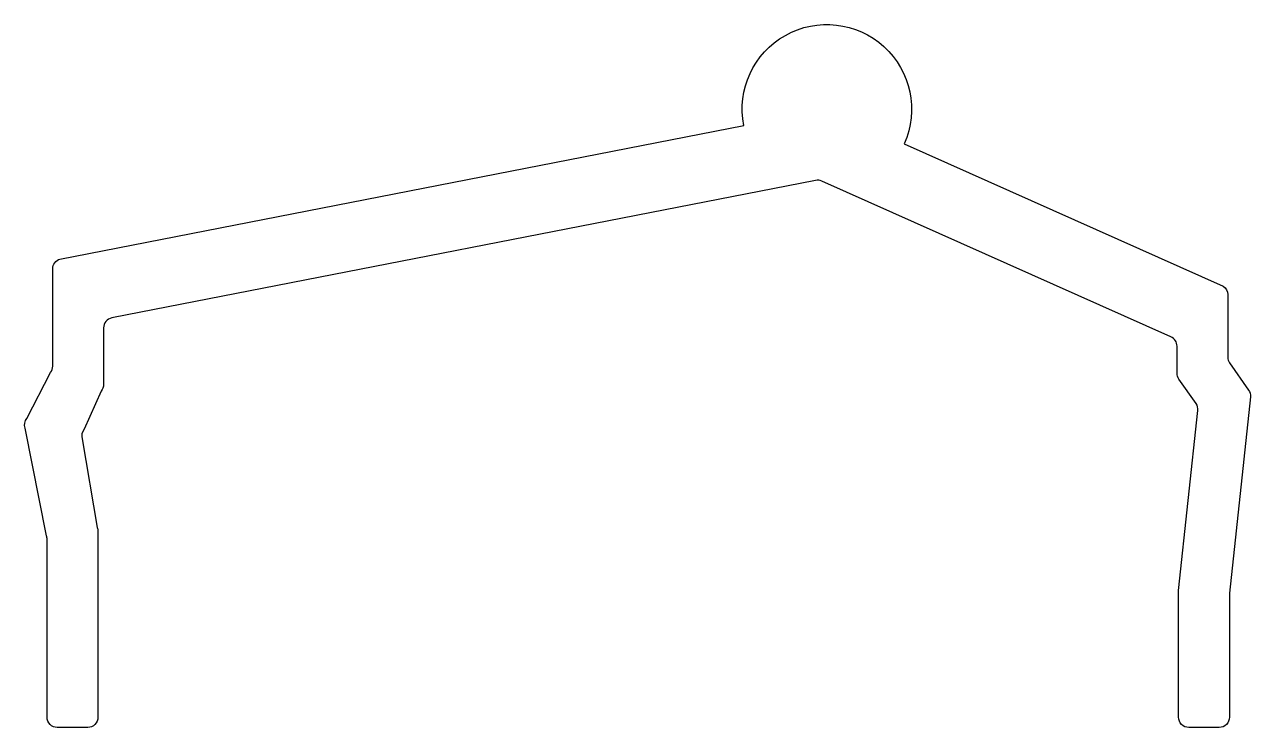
# Model space of a CAD drawing. Extents: x 497.7 to 533.9, y 522.3 to 543.1.
import ezdxf

# ---------------------------------------------------------------- set-up
doc = ezdxf.new("R2010")
doc.units = 0
doc.layers.get('0').update_dxf_attribs({"linetype": 'CONTINUOUS'})

msp = doc.modelspace()

# ---------------------------------------------------------------- linework, layer by layer
msp.add_lwpolyline([(533.94, 532.065), (533.321, 526.266, 0.026618), (533.319, 526.235), (533.319, 522.604, -0.414214), (533.019, 522.304), (532.119, 522.304, -0.414214), (531.819, 522.604), (531.819, 526.314, -0.026618), (531.821, 526.346), (532.389, 531.664, 0.181681), (532.336, 531.869), (531.826, 532.594, -0.154316), (531.772, 532.767), (531.772, 533.563, 0.295963), (531.594, 533.837), (521.281, 538.44, 0.154399), (521.101, 538.461), (500.315, 534.399, 0.358763), (500.072, 534.105), (500.072, 532.431, -0.17617), (500.002, 532.239), (499.499, 531.113, 0.261535), (499.444, 530.824), (499.888, 528.207, -0.081606), (499.904, 528.111), (499.904, 522.604, -0.414214), (499.604, 522.304), (498.704, 522.304, -0.414214), (498.404, 522.604), (498.404, 527.865, 0.081606), (498.388, 527.961), (497.754, 531.142, -0.261535), (497.808, 531.431), (498.502, 532.784, 0.17617), (498.572, 532.977), (498.572, 535.851, -0.32909), (498.784, 536.138), (518.978, 540.084, -1.365181), (523.715, 539.544), (533.134, 535.34, -0.254962), (533.272, 535.088), (533.272, 533.241, 0.154316), (533.326, 533.068), (533.887, 532.27, -0.181681)], format="xyb", close=True)

doc.saveas('drawing.dxf')
